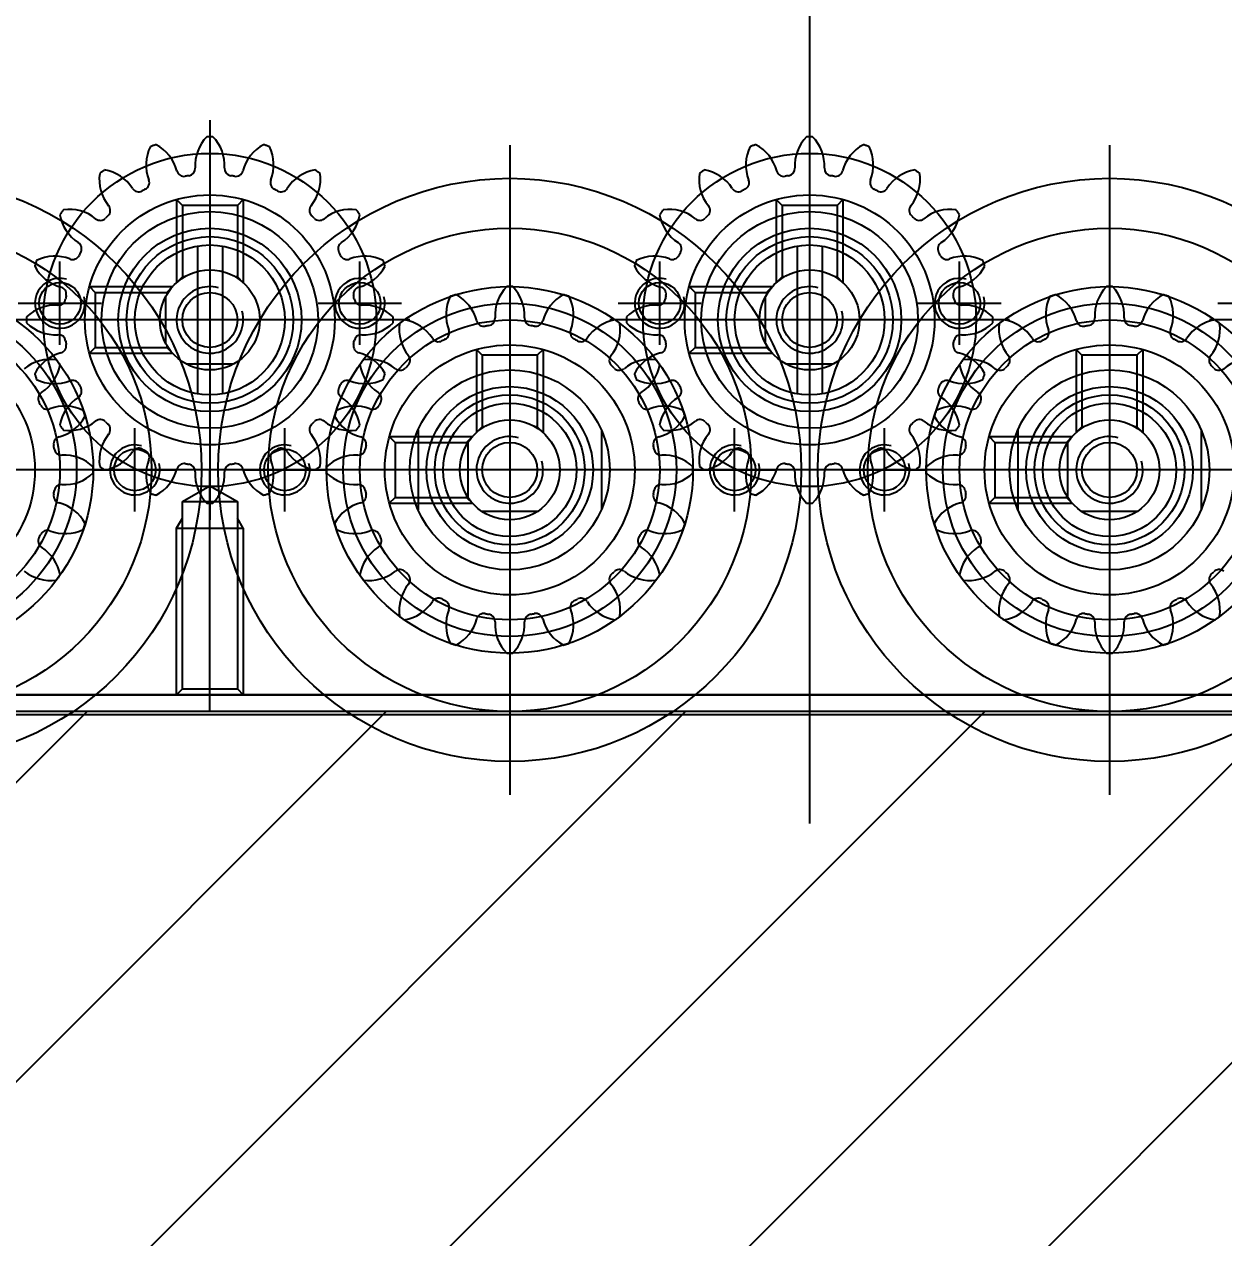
# Model space of a CAD drawing. Header units: inches. Extents: x 0 to 77285, y -118 to 40065.
# Drawn here: x 15942.5 to 16014.5, y 25964 to 26036.8 of the extents above; entities that cross this region are included whole.
import ezdxf

# ---------------------------------------------------------------- set-up
doc = ezdxf.new("R2010")
doc.units = ezdxf.units.IN
doc.header["$LTSCALE"] = 5
doc.header["$MEASUREMENT"] = 0
doc.layers.add('A', color=8, linetype='Continuous')
doc.styles.add('SCI', font='')
doc.styles.get('SCI').set_extended_font_data('Gulim')
doc.dimstyles.new('SCH', dxfattribs={"dimtxt": 2.5, "dimasz": 2, "dimexe": 1.25, "dimexo": 0.625, "dimtad": 1, "dimdec": 8, "dimtxsty": 'SCI', "dimcen": 2.5, "dimclrd": 4, "dimclre": 4, "dimclrt": 7, "dimadec": 8, "dimazin": 2, "dimtfac": 1, "dimtdec": 8, "dimtmove": 0, "dimatfit": 3, "dimfxl": 1, "dimarcsym": 0})

# ---------------------------------------------------------------- blocks, each defined once
blk = doc.blocks.new('A$Cc399747e')
h = blk.add_hatch()
h.set_pattern_fill('ANSI31', color=256, scale=4)
h.set_pattern_definition([(45, (8624.277, 63861.461), (-8.980256, 8.980256), [])])
h.paths.add_polyline_path([(1444.797, 581), (1044.797, 581), (1044.797, 281), (1444.797, 281)])
for p, q in [((1293.797, 179.658), (1293.797, 287.72)), ((1275.797, 247), (1275.797, 286)), ((1311.797, 247), (1311.797, 286)), ((1044.797, 281), (1444.797, 281)), ((1044.797, 281), (1444.797, 281)), ((1329.797, 281), (1329.797, 266.447)), ((1617.797, 280), (1042.797, 280)), ((1328.147, 279.65), (1327.797, 280)), ((1327.797, 270), (1327.797, 280)), ((1331.797, 280), (1331.447, 279.65)), ((1331.797, 280), (1331.797, 270)), ((1275.797, 253.5), (1275.797, 279.5)), ((1311.797, 253.5), (1311.797, 279.5)), ((1331.447, 279.65), (1328.147, 279.65)), ((1328.147, 268.4), (1328.147, 279.65)), ((1331.447, 279.65), (1331.447, 268.4)), ((1275.797, 254.5), (1275.797, 278.5)), ((1311.797, 254.5), (1311.797, 278.5)), ((1293.797, 245.5), (1293.797, 269.5)), ((1327.797, 270), (1328.147, 269.394)), ((1331.797, 270), (1327.797, 270)), ((1329.797, 245.5), (1329.797, 269.5)), ((1331.797, 270), (1331.447, 269.394)), ((1270.297, 264.102), (1270.297, 268.898)), ((1274.14, 269.001), (1277.454, 269.001)), ((1281.297, 264.102), (1281.297, 268.898)), ((1289.297, 269), (1289.297, 264)), ((1298.297, 269), (1298.297, 264)), ((1306.297, 264.102), (1306.297, 268.898)), ((1310.14, 269.001), (1313.454, 269.001)), ((1317.297, 264.102), (1317.297, 268.898)), ((1325.297, 269), (1325.297, 264)), ((1334.297, 269), (1334.297, 264)), ((1283.026, 268.5), (1278.033, 268.5)), ((1278.383, 268.15), (1278.033, 268.5)), ((1278.298, 268.157), (1278.298, 264.843)), ((1278.383, 268.021), (1278.383, 268.15)), ((1282.676, 268.15), (1278.383, 268.15)), ((1283.026, 268.5), (1282.676, 268.15)), ((1282.676, 264.85), (1282.676, 268.15)), ((1319.026, 268.5), (1314.033, 268.5)), ((1314.383, 268.15), (1314.033, 268.5)), ((1314.298, 268.157), (1314.298, 264.843)), ((1314.383, 268.021), (1314.383, 268.15)), ((1318.676, 268.15), (1314.383, 268.15)), ((1319.026, 268.5), (1318.676, 268.15)), ((1318.676, 264.85), (1318.676, 268.15)), ((1329.797, 267.447), (1328.147, 268.4)), ((1331.447, 268.4), (1328.147, 268.4)), ((1331.447, 268.4), (1329.797, 267.447)), ((1256.297, 266.5), (1295.297, 266.5)), ((1262.797, 266.5), (1288.797, 266.5)), ((1263.797, 266.5), (1287.797, 266.5)), ((1291.797, 266.5), (1286.797, 266.5)), ((1292.297, 266.5), (1331.297, 266.5)), ((1300.797, 266.5), (1295.797, 266.5)), ((1298.797, 266.5), (1324.797, 266.5)), ((1299.797, 266.5), (1323.797, 266.5)), ((1327.797, 266.5), (1322.797, 266.5)), ((1328.297, 266.5), (1367.297, 266.5)), ((1336.797, 266.5), (1331.797, 266.5)), ((1334.797, 266.5), (1360.797, 266.5)), ((1335.797, 266.5), (1359.797, 266.5)), ((1278.383, 264.85), (1278.033, 264.5)), ((1283.026, 264.5), (1278.033, 264.5)), ((1278.383, 264.85), (1278.383, 264.979)), ((1282.676, 264.85), (1278.383, 264.85)), ((1283.026, 264.5), (1282.676, 264.85)), ((1293.797, 250), (1293.797, 265)), ((1314.383, 264.85), (1314.033, 264.5)), ((1319.026, 264.5), (1314.033, 264.5)), ((1314.383, 264.85), (1314.383, 264.979)), ((1318.676, 264.85), (1314.383, 264.85)), ((1319.026, 264.5), (1318.676, 264.85)), ((1329.797, 250), (1329.797, 265)), ((1273.797, 259.272), (1273.797, 264.264)), ((1274.147, 263.914), (1273.797, 264.264)), ((1274.147, 263.914), (1274.277, 263.914)), ((1274.147, 259.622), (1274.147, 263.914)), ((1277.318, 263.914), (1277.447, 263.914)), ((1277.447, 263.914), (1277.797, 264.264)), ((1277.447, 259.622), (1277.447, 263.914)), ((1277.797, 259.272), (1277.797, 264.264)), ((1309.797, 259.272), (1309.797, 264.264)), ((1310.147, 263.914), (1309.797, 264.264)), ((1310.147, 263.914), (1310.277, 263.914)), ((1310.147, 259.622), (1310.147, 263.914)), ((1313.318, 263.914), (1313.447, 263.914)), ((1313.447, 263.914), (1313.797, 264.264)), ((1313.447, 259.622), (1313.447, 263.914)), ((1313.797, 259.272), (1313.797, 264.264)), ((1293.797, 252), (1293.797, 263)), ((1329.797, 252), (1329.797, 263)), ((1293.047, 253.063), (1293.047, 261.937)), ((1294.547, 253.063), (1294.547, 261.937)), ((1329.047, 253.063), (1329.047, 261.937)), ((1330.547, 253.063), (1330.547, 261.937)), ((1295.22, 260.141), (1292.374, 260.141)), ((1331.22, 260.141), (1328.374, 260.141)), ((1273.797, 259.272), (1274.147, 259.622)), ((1274.147, 259.622), (1277.447, 259.622)), ((1277.797, 259.272), (1277.447, 259.622)), ((1301.026, 259.5), (1296.033, 259.5)), ((1296.383, 259.15), (1296.033, 259.5)), ((1301.026, 259.5), (1300.676, 259.15)), ((1309.797, 259.272), (1310.147, 259.622)), ((1310.147, 259.622), (1313.447, 259.622)), ((1313.797, 259.272), (1313.447, 259.622)), ((1337.026, 259.5), (1332.033, 259.5)), ((1332.383, 259.15), (1332.033, 259.5)), ((1337.026, 259.5), (1336.676, 259.15)), ((1284.797, 259), (1284.797, 254)), ((1296.383, 259.021), (1296.383, 259.15)), ((1300.676, 259.15), (1296.383, 259.15)), ((1296.438, 258.923), (1296.438, 256.077)), ((1300.676, 255.85), (1300.676, 259.15)), ((1302.797, 259), (1302.797, 254)), ((1320.797, 259), (1320.797, 254)), ((1332.383, 259.021), (1332.383, 259.15)), ((1336.676, 259.15), (1332.383, 259.15)), ((1332.438, 258.923), (1332.438, 256.077)), ((1336.676, 255.85), (1336.676, 259.15)), ((1338.797, 259), (1338.797, 254)), ((1245.797, 257.5), (1269.797, 257.5)), ((1281.797, 257.5), (1305.797, 257.5)), ((1286.297, 257.5), (1301.297, 257.5)), ((1288.297, 257.5), (1299.297, 257.5)), ((1317.797, 257.5), (1341.797, 257.5)), ((1322.297, 257.5), (1337.297, 257.5)), ((1324.297, 257.5), (1335.297, 257.5)), ((1269.297, 256.5), (1264.297, 256.5)), ((1287.297, 256.5), (1282.297, 256.5)), ((1305.297, 256.5), (1300.297, 256.5)), ((1323.297, 256.5), (1318.297, 256.5)), ((1341.297, 256.5), (1336.297, 256.5)), ((1296.383, 255.85), (1296.033, 255.5)), ((1296.383, 255.85), (1296.383, 255.979)), ((1300.676, 255.85), (1296.383, 255.85)), ((1301.026, 255.5), (1300.676, 255.85)), ((1332.383, 255.85), (1332.033, 255.5)), ((1332.383, 255.85), (1332.383, 255.979)), ((1336.676, 255.85), (1332.383, 255.85)), ((1337.026, 255.5), (1336.676, 255.85)), ((1291.797, 250.272), (1291.797, 255.264)), ((1292.147, 254.914), (1291.797, 255.264)), ((1292.147, 254.914), (1292.277, 254.914)), ((1292.147, 250.622), (1292.147, 254.914)), ((1295.318, 254.914), (1295.447, 254.914)), ((1295.447, 254.914), (1295.797, 255.264)), ((1295.447, 250.622), (1295.447, 254.914)), ((1295.797, 250.272), (1295.797, 255.264)), ((1301.026, 255.5), (1296.033, 255.5)), ((1327.797, 250.272), (1327.797, 255.264)), ((1328.147, 254.914), (1327.797, 255.264)), ((1328.147, 254.914), (1328.277, 254.914)), ((1328.147, 250.622), (1328.147, 254.914)), ((1331.318, 254.914), (1331.447, 254.914)), ((1331.447, 254.914), (1331.797, 255.264)), ((1331.447, 250.622), (1331.447, 254.914)), ((1331.797, 250.272), (1331.797, 255.264)), ((1337.026, 255.5), (1332.033, 255.5)), ((1291.797, 250.272), (1292.147, 250.622)), ((1292.147, 250.622), (1295.447, 250.622)), ((1295.797, 250.272), (1295.447, 250.622)), ((1327.797, 250.272), (1328.147, 250.622)), ((1328.147, 250.622), (1331.447, 250.622)), ((1331.797, 250.272), (1331.447, 250.622))]:
    blk.add_line(p, q)
at = {"ltscale": 3}
for p, q in [((1042.797, 281.2), (1617.797, 281.2)), ((1042.797, 280), (1617.797, 280))]:
    blk.add_line(p, q, dxfattribs=at)
for centre, radius in [((1275.797, 266.5), 17.5), ((1311.797, 266.5), 17.5), ((1347.797, 266.5), 17.5), ((1275.797, 266.5), 14.5), ((1311.797, 266.5), 14.5), ((1347.797, 266.5), 14.5), ((1275.797, 266.5), 11), ((1311.797, 266.5), 11), ((1347.797, 266.5), 11), ((1275.797, 266.5), 10), ((1311.797, 266.5), 10), ((1347.797, 266.5), 10), ((1275.797, 266.5), 9), ((1311.797, 266.5), 9), ((1347.797, 266.5), 9), ((1275.797, 266.5), 7.5), ((1311.797, 266.5), 7.5), ((1347.797, 266.5), 7.5), ((1275.797, 266.5), 6), ((1311.797, 266.5), 6), ((1275.797, 266.5), 5), ((1275.797, 266.5), 4.5), ((1311.797, 266.5), 5), ((1311.797, 266.5), 4.5), ((1275.797, 266.5), 4), ((1311.797, 266.5), 4), ((1275.797, 266.5), 3), ((1275.797, 266.5), 3), ((1311.797, 266.5), 3), ((1311.797, 266.5), 3), ((1275.797, 266.5), 1.65), ((1311.797, 266.5), 1.65), ((1293.797, 257.5), 10), ((1289.297, 266.5), 1.25), ((1298.297, 266.5), 1.25), ((1329.797, 257.5), 10), ((1325.297, 266.5), 1.25), ((1334.297, 266.5), 1.25), ((1293.797, 257.5), 7.5), ((1329.797, 257.5), 7.5), ((1293.797, 257.5), 6.5), ((1329.797, 257.5), 6.5), ((1293.797, 257.5), 5.5), ((1329.797, 257.5), 5.5), ((1293.797, 257.5), 5), ((1329.797, 257.5), 5), ((1293.797, 257.5), 4.5), ((1293.797, 257.5), 4.5), ((1329.797, 257.5), 4.5), ((1329.797, 257.5), 4.5), ((1293.797, 257.5), 3), ((1293.797, 257.5), 3), ((1329.797, 257.5), 3), ((1329.797, 257.5), 3), ((1293.797, 257.5), 1.65), ((1329.797, 257.5), 1.65), ((1284.797, 256.5), 1.25), ((1302.797, 256.5), 1.25), ((1320.797, 256.5), 1.25), ((1338.797, 256.5), 1.25)]:
    blk.add_circle(centre, radius)
for centre, radius, start, end in [((1277.409, 275.758), 2.5, 135.86546, 183.15785), ((1275.797, 266.5), 11, 90, 90.94936), ((1275.797, 266.5), 11, 89.05064, 90), ((1274.185, 275.758), 2.5, 356.84215, 44.13454), ((1313.409, 275.758), 2.5, 135.86546, 183.15785), ((1311.797, 266.5), 11, 90, 90.94936), ((1311.797, 266.5), 11, 89.05064, 90), ((1310.185, 275.758), 2.5, 356.84215, 44.13454), ((1274.47, 275.803), 2.5, 153.86546, 201.15785), ((1275.797, 266.5), 11, 108, 108.94936), ((1275.797, 266.5), 11, 107.05064, 108), ((1271.403, 274.806), 2.5, 14.84215, 62.13454), ((1280.191, 274.806), 2.5, 117.86546, 165.15785), ((1275.797, 266.5), 11, 72, 72.94936), ((1275.797, 266.5), 11, 71.05064, 72), ((1277.125, 275.803), 2.5, 338.84215, 26.13454), ((1310.47, 275.803), 2.5, 153.86546, 201.15785), ((1311.797, 266.5), 11, 108, 108.94936), ((1311.797, 266.5), 11, 107.05064, 108), ((1307.403, 274.806), 2.5, 14.84215, 62.13454), ((1316.191, 274.806), 2.5, 117.86546, 165.15785), ((1311.797, 266.5), 11, 72, 72.94936), ((1311.797, 266.5), 11, 71.05064, 72), ((1313.125, 275.803), 2.5, 338.84215, 26.13454), ((1275.797, 266.5), 11, 126, 126.94936), ((1275.797, 266.5), 11, 125.05064, 126), ((1269.052, 273.042), 2.5, 32.84215, 80.13454), ((1274.247, 275.56), 0.442, 194.84215, 279.71096), ((1274.472, 275.596), 0.442, 278.28904, 3.15785), ((1277.122, 275.596), 0.442, 176.84215, 261.71096), ((1277.348, 275.56), 0.442, 260.28904, 345.15785), ((1282.543, 273.042), 2.5, 99.86546, 147.15785), ((1275.797, 266.5), 11, 54, 54.94936), ((1275.797, 266.5), 11, 53.05064, 54), ((1311.797, 266.5), 11, 126, 126.94936), ((1311.797, 266.5), 11, 125.05064, 126), ((1305.052, 273.042), 2.5, 32.84215, 80.13454), ((1310.247, 275.56), 0.442, 194.84215, 279.71096), ((1310.472, 275.596), 0.442, 278.28904, 3.15785), ((1313.122, 275.596), 0.442, 176.84215, 261.71096), ((1313.348, 275.56), 0.442, 260.28904, 345.15785), ((1318.543, 273.042), 2.5, 99.86546, 147.15785), ((1311.797, 266.5), 11, 54, 54.94936), ((1311.797, 266.5), 11, 53.05064, 54), ((1271.66, 274.937), 2.5, 171.86546, 219.15785), ((1271.726, 274.741), 0.442, 296.28904, 21.15785), ((1275.797, 266.5), 8.75, 99, 99.71096), ((1275.797, 266.5), 8.75, 98.28904, 99), ((1275.797, 266.5), 8.75, 81, 81.71096), ((1275.797, 266.5), 8.75, 80.28904, 81), ((1279.868, 274.741), 0.442, 158.84215, 243.71096), ((1279.935, 274.937), 2.5, 320.84215, 8.13454), ((1307.66, 274.937), 2.5, 171.86546, 219.15785), ((1307.726, 274.741), 0.442, 296.28904, 21.15785), ((1311.797, 266.5), 8.75, 99, 99.71096), ((1311.797, 266.5), 8.75, 98.28904, 99), ((1311.797, 266.5), 8.75, 81, 81.71096), ((1311.797, 266.5), 8.75, 80.28904, 81), ((1315.868, 274.741), 0.442, 158.84215, 243.71096), ((1315.935, 274.937), 2.5, 320.84215, 8.13454), ((1271.523, 274.637), 0.442, 212.84215, 297.71096), ((1275.797, 266.5), 8.75, 117, 117.71096), ((1275.797, 266.5), 8.75, 116.28904, 117), ((1275.797, 266.5), 8.75, 63, 63.71096), ((1275.797, 266.5), 8.75, 62.28904, 63), ((1280.071, 274.637), 0.442, 242.28904, 327.15785), ((1307.523, 274.637), 0.442, 212.84215, 297.71096), ((1311.797, 266.5), 8.75, 117, 117.71096), ((1311.797, 266.5), 8.75, 116.28904, 117), ((1311.797, 266.5), 8.75, 63, 63.71096), ((1311.797, 266.5), 8.75, 62.28904, 63), ((1316.071, 274.637), 0.442, 242.28904, 327.15785), ((1269.379, 273.08), 0.442, 314.28904, 39.15785), ((1282.215, 273.08), 0.442, 140.84215, 225.71096), ((1284.234, 270.637), 2.5, 81.86546, 129.15785), ((1303.36, 270.637), 2.5, 50.84215, 98.13454), ((1305.379, 273.08), 0.442, 314.28904, 39.15785), ((1318.215, 273.08), 0.442, 140.84215, 225.71096), ((1320.234, 270.637), 2.5, 81.86546, 129.15785), ((1339.36, 270.637), 2.5, 50.84215, 98.13454), ((1269.218, 272.918), 0.442, 230.84215, 315.71096), ((1275.797, 266.5), 8.75, 135, 135.71096), ((1275.797, 266.5), 8.75, 134.28904, 135), ((1275.797, 266.5), 8.75, 45, 45.71096), ((1275.797, 266.5), 8.75, 44.28904, 45), ((1282.377, 272.918), 0.442, 224.28904, 309.15785), ((1282.339, 273.246), 2.5, 302.84215, 350.13454), ((1275.797, 266.5), 11, 36, 36.94936), ((1275.797, 266.5), 11, 35.05064, 36), ((1311.797, 266.5), 11, 144, 144.94936), ((1305.255, 273.246), 2.5, 189.86546, 237.15785), ((1311.797, 266.5), 11, 143.05064, 144), ((1305.218, 272.918), 0.442, 230.84215, 315.71096), ((1311.797, 266.5), 8.75, 135, 135.71096), ((1311.797, 266.5), 8.75, 134.28904, 135), ((1311.797, 266.5), 8.75, 45, 45.71096), ((1311.797, 266.5), 8.75, 44.28904, 45), ((1318.377, 272.918), 0.442, 224.28904, 309.15785), ((1318.339, 273.246), 2.5, 302.84215, 350.13454), ((1311.797, 266.5), 11, 36, 36.94936), ((1311.797, 266.5), 11, 35.05064, 36), ((1347.797, 266.5), 11, 144, 144.94936), ((1341.255, 273.246), 2.5, 189.86546, 237.15785), ((1347.797, 266.5), 11, 143.05064, 144), ((1283.935, 270.774), 0.442, 122.84215, 207.71096), ((1303.66, 270.774), 0.442, 332.28904, 57.15785), ((1319.935, 270.774), 0.442, 122.84215, 207.71096), ((1339.66, 270.774), 0.442, 332.28904, 57.15785), ((1275.797, 266.5), 8.75, 27, 27.71096), ((1275.797, 266.5), 8.75, 26.28904, 27), ((1284.038, 270.571), 0.442, 206.28904, 291.15785), ((1285.1, 267.828), 2.5, 63.86546, 111.15785), ((1302.495, 267.828), 2.5, 68.84215, 116.13454), ((1303.556, 270.571), 0.442, 248.84215, 333.71096), ((1311.797, 266.5), 8.75, 153, 153.71096), ((1311.797, 266.5), 8.75, 152.28904, 153), ((1311.797, 266.5), 8.75, 27, 27.71096), ((1311.797, 266.5), 8.75, 26.28904, 27), ((1320.038, 270.571), 0.442, 206.28904, 291.15785), ((1321.1, 267.828), 2.5, 63.86546, 111.15785), ((1338.495, 267.828), 2.5, 68.84215, 116.13454), ((1339.556, 270.571), 0.442, 248.84215, 333.71096), ((1347.797, 266.5), 8.75, 153, 153.71096), ((1347.797, 266.5), 8.75, 152.28904, 153), ((1284.104, 270.894), 2.5, 284.84215, 332.13454), ((1275.797, 266.5), 11, 18, 18.94936), ((1275.797, 266.5), 11, 17.05064, 18), ((1311.797, 266.5), 11, 162, 162.94936), ((1303.491, 270.894), 2.5, 207.86546, 255.15785), ((1311.797, 266.5), 11, 161.05064, 162), ((1320.104, 270.894), 2.5, 284.84215, 332.13454), ((1311.797, 266.5), 11, 18, 18.94936), ((1311.797, 266.5), 11, 17.05064, 18), ((1347.797, 266.5), 11, 162, 162.94936), ((1339.491, 270.894), 2.5, 207.86546, 255.15785), ((1347.797, 266.5), 11, 161.05064, 162), ((1275.797, 266.5), 2, 255, 195), ((1284.857, 268.051), 0.442, 104.84215, 189.71096), ((1295.409, 266.758), 2.5, 135.86546, 183.15785), ((1293.797, 257.5), 11, 90, 90.94936), ((1293.797, 257.5), 11, 89.05064, 90), ((1292.185, 266.758), 2.5, 356.84215, 44.13454), ((1302.737, 268.051), 0.442, 350.28904, 75.15785), ((1311.797, 266.5), 2, 255, 195), ((1320.857, 268.051), 0.442, 104.84215, 189.71096), ((1331.409, 266.758), 2.5, 135.86546, 183.15785), ((1329.797, 257.5), 11, 90, 90.94936), ((1329.797, 257.5), 11, 89.05064, 90), ((1328.185, 266.758), 2.5, 356.84215, 44.13454), ((1338.737, 268.051), 0.442, 350.28904, 75.15785), ((1275.797, 266.5), 8.75, 9, 9.71096), ((1275.797, 266.5), 8.75, 8.28904, 9), ((1284.893, 267.825), 0.442, 188.28904, 273.15785), ((1285.055, 264.888), 2.5, 45.86546, 93.15785), ((1289.297, 266.5), 1.5, 255, 195), ((1292.47, 266.803), 2.5, 153.86546, 201.15785), ((1293.797, 257.5), 11, 108, 108.94936), ((1293.797, 257.5), 11, 107.05064, 108), ((1289.403, 265.806), 2.5, 14.84215, 62.13454), ((1298.191, 265.806), 2.5, 117.86546, 165.15785), ((1298.297, 266.5), 1.5, 255, 195), ((1293.797, 257.5), 11, 72, 72.94936), ((1293.797, 257.5), 11, 71.05064, 72), ((1295.125, 266.803), 2.5, 338.84215, 26.13454), ((1302.54, 264.888), 2.5, 86.84215, 134.13454), ((1302.702, 267.825), 0.442, 266.84215, 351.71096), ((1311.797, 266.5), 8.75, 171, 171.71096), ((1311.797, 266.5), 8.75, 170.28904, 171), ((1311.797, 266.5), 8.75, 9, 9.71096), ((1311.797, 266.5), 8.75, 8.28904, 9), ((1320.893, 267.825), 0.442, 188.28904, 273.15785), ((1321.055, 264.888), 2.5, 45.86546, 93.15785), ((1325.297, 266.5), 1.5, 255, 195), ((1328.47, 266.803), 2.5, 153.86546, 201.15785), ((1329.797, 257.5), 11, 108, 108.94936), ((1329.797, 257.5), 11, 107.05064, 108), ((1325.403, 265.806), 2.5, 14.84215, 62.13454), ((1334.191, 265.806), 2.5, 117.86546, 165.15785), ((1334.297, 266.5), 1.5, 255, 195), ((1329.797, 257.5), 11, 72, 72.94936), ((1329.797, 257.5), 11, 71.05064, 72), ((1331.125, 266.803), 2.5, 338.84215, 26.13454), ((1338.54, 264.888), 2.5, 86.84215, 134.13454), ((1338.702, 267.825), 0.442, 266.84215, 351.71096), ((1347.797, 266.5), 8.75, 171, 171.71096), ((1347.797, 266.5), 8.75, 170.28904, 171), ((1275.797, 266.5), 11, 360, 0.94936), ((1292.472, 266.596), 0.442, 278.28904, 3.15785), ((1295.122, 266.596), 0.442, 176.84215, 261.71096), ((1311.797, 266.5), 11, 179.05064, 180), ((1311.797, 266.5), 11, 360, 0.94936), ((1328.472, 266.596), 0.442, 278.28904, 3.15785), ((1331.122, 266.596), 0.442, 176.84215, 261.71096), ((1347.797, 266.5), 11, 179.05064, 180), ((1285.055, 268.112), 2.5, 266.84215, 314.13454), ((1275.797, 266.5), 11, 359.05064, 0), ((1289.66, 265.937), 2.5, 171.86546, 219.15785), ((1293.797, 257.5), 11, 126, 126.94936), ((1293.797, 257.5), 11, 125.05064, 126), ((1287.052, 264.042), 2.5, 32.84215, 80.13454), ((1289.726, 265.741), 0.442, 296.28904, 21.15785), ((1292.247, 266.56), 0.442, 194.84215, 279.71096), ((1293.797, 257.5), 8.75, 99, 99.71096), ((1293.797, 257.5), 8.75, 98.28904, 99), ((1293.797, 257.5), 8.75, 81, 81.71096), ((1293.797, 257.5), 8.75, 80.28904, 81), ((1295.348, 266.56), 0.442, 260.28904, 345.15785), ((1297.868, 265.741), 0.442, 158.84215, 243.71096), ((1300.543, 264.042), 2.5, 99.86546, 147.15785), ((1297.935, 265.937), 2.5, 320.84215, 8.13454), ((1293.797, 257.5), 11, 54, 54.94936), ((1293.797, 257.5), 11, 53.05064, 54), ((1311.797, 266.5), 11, 180, 180.94936), ((1302.54, 268.112), 2.5, 225.86546, 273.15785), ((1321.055, 268.112), 2.5, 266.84215, 314.13454), ((1311.797, 266.5), 11, 359.05064, 0), ((1325.66, 265.937), 2.5, 171.86546, 219.15785), ((1329.797, 257.5), 11, 126, 126.94936), ((1329.797, 257.5), 11, 125.05064, 126), ((1323.052, 264.042), 2.5, 32.84215, 80.13454), ((1325.726, 265.741), 0.442, 296.28904, 21.15785), ((1328.247, 266.56), 0.442, 194.84215, 279.71096), ((1329.797, 257.5), 8.75, 99, 99.71096), ((1329.797, 257.5), 8.75, 98.28904, 99), ((1329.797, 257.5), 8.75, 81, 81.71096), ((1329.797, 257.5), 8.75, 80.28904, 81), ((1331.348, 266.56), 0.442, 260.28904, 345.15785), ((1333.868, 265.741), 0.442, 158.84215, 243.71096), ((1336.543, 264.042), 2.5, 99.86546, 147.15785), ((1333.935, 265.937), 2.5, 320.84215, 8.13454), ((1329.797, 257.5), 11, 54, 54.94936), ((1329.797, 257.5), 11, 53.05064, 54), ((1347.797, 266.5), 11, 180, 180.94936), ((1338.54, 268.112), 2.5, 225.86546, 273.15785), ((1275.797, 266.5), 8.75, 350.28904, 351), ((1275.797, 266.5), 8.75, 351, 351.71096), ((1284.893, 265.175), 0.442, 86.84215, 171.71096), ((1289.523, 265.637), 0.442, 212.84215, 297.71096), ((1293.797, 257.5), 8.75, 117, 117.71096), ((1293.797, 257.5), 8.75, 116.28904, 117), ((1293.797, 257.5), 8.75, 63, 63.71096), ((1293.797, 257.5), 8.75, 62.28904, 63), ((1298.071, 265.637), 0.442, 242.28904, 327.15785), ((1302.702, 265.175), 0.442, 8.28904, 93.15785), ((1311.797, 266.5), 8.75, 188.28904, 189), ((1311.797, 266.5), 8.75, 189, 189.71096), ((1311.797, 266.5), 8.75, 350.28904, 351), ((1311.797, 266.5), 8.75, 351, 351.71096), ((1320.893, 265.175), 0.442, 86.84215, 171.71096), ((1325.523, 265.637), 0.442, 212.84215, 297.71096), ((1329.797, 257.5), 8.75, 117, 117.71096), ((1329.797, 257.5), 8.75, 116.28904, 117), ((1329.797, 257.5), 8.75, 63, 63.71096), ((1329.797, 257.5), 8.75, 62.28904, 63), ((1334.071, 265.637), 0.442, 242.28904, 327.15785), ((1338.702, 265.175), 0.442, 8.28904, 93.15785), ((1347.797, 266.5), 8.75, 188.28904, 189), ((1347.797, 266.5), 8.75, 189, 189.71096), ((1284.857, 264.95), 0.442, 170.28904, 255.15785), ((1284.104, 262.106), 2.5, 27.86546, 75.15785), ((1303.491, 262.106), 2.5, 104.84215, 152.13454), ((1302.737, 264.95), 0.442, 284.84215, 9.71096), ((1320.857, 264.95), 0.442, 170.28904, 255.15785), ((1320.104, 262.106), 2.5, 27.86546, 75.15785), ((1339.491, 262.106), 2.5, 104.84215, 152.13454), ((1338.737, 264.95), 0.442, 284.84215, 9.71096), ((1293.797, 257.5), 11, 144, 144.94936), ((1287.255, 264.246), 2.5, 189.86546, 237.15785), ((1293.797, 257.5), 11, 143.05064, 144), ((1285.36, 261.637), 2.5, 50.84215, 98.13454), ((1293.797, 257.5), 8.75, 135, 135.71096), ((1293.797, 257.5), 8.75, 134.28904, 135), ((1287.379, 264.08), 0.442, 314.28904, 39.15785), ((1300.215, 264.08), 0.442, 140.84215, 225.71096), ((1293.797, 257.5), 8.75, 45, 45.71096), ((1293.797, 257.5), 8.75, 44.28904, 45), ((1302.234, 261.637), 2.5, 81.86546, 129.15785), ((1300.339, 264.246), 2.5, 302.84215, 350.13454), ((1293.797, 257.5), 11, 36, 36.94936), ((1293.797, 257.5), 11, 35.05064, 36), ((1329.797, 257.5), 11, 144, 144.94936), ((1323.255, 264.246), 2.5, 189.86546, 237.15785), ((1329.797, 257.5), 11, 143.05064, 144), ((1321.36, 261.637), 2.5, 50.84215, 98.13454), ((1329.797, 257.5), 8.75, 135, 135.71096), ((1329.797, 257.5), 8.75, 134.28904, 135), ((1323.379, 264.08), 0.442, 314.28904, 39.15785), ((1336.215, 264.08), 0.442, 140.84215, 225.71096), ((1329.797, 257.5), 8.75, 45, 45.71096), ((1329.797, 257.5), 8.75, 44.28904, 45), ((1338.234, 261.637), 2.5, 81.86546, 129.15785), ((1336.339, 264.246), 2.5, 302.84215, 350.13454), ((1329.797, 257.5), 11, 36, 36.94936), ((1329.797, 257.5), 11, 35.05064, 36), ((1285.1, 265.172), 2.5, 248.84215, 296.13454), ((1275.797, 266.5), 11, 341.05064, 342), ((1275.797, 266.5), 11, 342, 342.94936), ((1287.218, 263.918), 0.442, 230.84215, 315.71096), ((1300.377, 263.918), 0.442, 224.28904, 309.15785), ((1311.797, 266.5), 11, 197.05064, 198), ((1311.797, 266.5), 11, 198, 198.94936), ((1302.495, 265.172), 2.5, 243.86546, 291.15785), ((1321.1, 265.172), 2.5, 248.84215, 296.13454), ((1311.797, 266.5), 11, 341.05064, 342), ((1311.797, 266.5), 11, 342, 342.94936), ((1323.218, 263.918), 0.442, 230.84215, 315.71096), ((1336.377, 263.918), 0.442, 224.28904, 309.15785), ((1347.797, 266.5), 11, 197.05064, 198), ((1347.797, 266.5), 11, 198, 198.94936), ((1338.495, 265.172), 2.5, 243.86546, 291.15785), ((1283.935, 262.226), 0.442, 152.28904, 237.15785), ((1275.797, 266.5), 8.75, 332.28904, 333), ((1275.797, 266.5), 8.75, 333, 333.71096), ((1284.038, 262.429), 0.442, 68.84215, 153.71096), ((1303.556, 262.429), 0.442, 26.28904, 111.15785), ((1303.66, 262.226), 0.442, 302.84215, 27.71096), ((1311.797, 266.5), 8.75, 206.28904, 207), ((1311.797, 266.5), 8.75, 207, 207.71096), ((1319.935, 262.226), 0.442, 152.28904, 237.15785), ((1311.797, 266.5), 8.75, 332.28904, 333), ((1311.797, 266.5), 8.75, 333, 333.71096), ((1320.038, 262.429), 0.442, 68.84215, 153.71096), ((1339.556, 262.429), 0.442, 26.28904, 111.15785), ((1339.66, 262.226), 0.442, 302.84215, 27.71096), ((1347.797, 266.5), 8.75, 206.28904, 207), ((1347.797, 266.5), 8.75, 207, 207.71096), ((1282.339, 259.754), 2.5, 9.86546, 57.15785), ((1285.66, 261.774), 0.442, 332.28904, 57.15785), ((1293.797, 257.5), 8.75, 153, 153.71096), ((1293.797, 257.5), 8.75, 152.28904, 153), ((1301.935, 261.774), 0.442, 122.84215, 207.71096), ((1293.797, 257.5), 8.75, 27, 27.71096), ((1293.797, 257.5), 8.75, 26.28904, 27), ((1305.255, 259.754), 2.5, 122.84215, 170.13454), ((1318.339, 259.754), 2.5, 9.86546, 57.15785), ((1321.66, 261.774), 0.442, 332.28904, 57.15785), ((1329.797, 257.5), 8.75, 153, 153.71096), ((1329.797, 257.5), 8.75, 152.28904, 153), ((1337.935, 261.774), 0.442, 122.84215, 207.71096), ((1329.797, 257.5), 8.75, 27, 27.71096), ((1329.797, 257.5), 8.75, 26.28904, 27), ((1341.255, 259.754), 2.5, 122.84215, 170.13454), ((1293.797, 257.5), 11, 162, 162.94936), ((1293.797, 257.5), 11, 161.05064, 162), ((1284.495, 258.828), 2.5, 68.84215, 116.13454), ((1285.556, 261.571), 0.442, 248.84215, 333.71096), ((1302.038, 261.571), 0.442, 206.28904, 291.15785), ((1303.1, 258.828), 2.5, 63.86546, 111.15785), ((1293.797, 257.5), 11, 18, 18.94936), ((1293.797, 257.5), 11, 17.05064, 18), ((1329.797, 257.5), 11, 162, 162.94936), ((1329.797, 257.5), 11, 161.05064, 162), ((1320.495, 258.828), 2.5, 68.84215, 116.13454), ((1321.556, 261.571), 0.442, 248.84215, 333.71096), ((1338.038, 261.571), 0.442, 206.28904, 291.15785), ((1339.1, 258.828), 2.5, 63.86546, 111.15785), ((1329.797, 257.5), 11, 18, 18.94936), ((1329.797, 257.5), 11, 17.05064, 18), ((1267.36, 262.363), 2.5, 261.86546, 309.15785), ((1269.218, 260.082), 0.442, 44.28904, 129.15785), ((1275.797, 266.5), 8.75, 224.28904, 225), ((1275.797, 266.5), 8.75, 225, 225.71096), ((1269.379, 259.921), 0.442, 320.84215, 45.71096), ((1282.215, 259.921), 0.442, 134.28904, 219.15785), ((1275.797, 266.5), 8.75, 314.28904, 315), ((1275.797, 266.5), 8.75, 315, 315.71096), ((1282.377, 260.082), 0.442, 50.84215, 135.71096), ((1284.234, 262.363), 2.5, 230.84215, 278.13454), ((1285.491, 261.894), 2.5, 207.86546, 255.15785), ((1275.797, 266.5), 11, 323.05064, 324), ((1275.797, 266.5), 11, 324, 324.94936), ((1302.104, 261.894), 2.5, 284.84215, 332.13454), ((1311.797, 266.5), 11, 215.05064, 216), ((1311.797, 266.5), 11, 216, 216.94936), ((1303.36, 262.363), 2.5, 261.86546, 309.15785), ((1305.218, 260.082), 0.442, 44.28904, 129.15785), ((1311.797, 266.5), 8.75, 224.28904, 225), ((1311.797, 266.5), 8.75, 225, 225.71096), ((1305.379, 259.921), 0.442, 320.84215, 45.71096), ((1318.215, 259.921), 0.442, 134.28904, 219.15785), ((1311.797, 266.5), 8.75, 314.28904, 315), ((1311.797, 266.5), 8.75, 315, 315.71096), ((1318.377, 260.082), 0.442, 50.84215, 135.71096), ((1320.234, 262.363), 2.5, 230.84215, 278.13454), ((1321.491, 261.894), 2.5, 207.86546, 255.15785), ((1311.797, 266.5), 11, 323.05064, 324), ((1311.797, 266.5), 11, 324, 324.94936), ((1338.104, 261.894), 2.5, 284.84215, 332.13454), ((1347.797, 266.5), 11, 215.05064, 216), ((1347.797, 266.5), 11, 216, 216.94936), ((1339.36, 262.363), 2.5, 261.86546, 309.15785), ((1271.66, 258.063), 2.5, 140.84215, 188.13454), ((1279.935, 258.063), 2.5, 351.86546, 39.15785), ((1284.737, 259.051), 0.442, 350.28904, 75.15785), ((1293.797, 257.5), 2, 255, 195), ((1302.857, 259.051), 0.442, 104.84215, 189.71096), ((1307.66, 258.063), 2.5, 140.84215, 188.13454), ((1315.935, 258.063), 2.5, 351.86546, 39.15785), ((1320.737, 259.051), 0.442, 350.28904, 75.15785), ((1329.797, 257.5), 2, 255, 195), ((1338.857, 259.051), 0.442, 104.84215, 189.71096), ((1269.052, 259.958), 2.5, 279.86546, 327.15785), ((1271.523, 258.363), 0.442, 62.28904, 147.15785), ((1275.797, 266.5), 8.75, 242.28904, 243), ((1275.797, 266.5), 8.75, 243, 243.71096), ((1271.726, 258.259), 0.442, 338.84215, 63.71096), ((1279.868, 258.259), 0.442, 116.28904, 201.15785), ((1275.797, 266.5), 8.75, 296.28904, 297), ((1275.797, 266.5), 8.75, 297, 297.71096), ((1280.071, 258.363), 0.442, 32.84215, 117.71096), ((1282.543, 259.958), 2.5, 212.84215, 260.13454), ((1284.702, 258.825), 0.442, 266.84215, 351.71096), ((1293.797, 257.5), 8.75, 171, 171.71096), ((1293.797, 257.5), 8.75, 170.28904, 171), ((1293.797, 257.5), 8.75, 9, 9.71096), ((1293.797, 257.5), 8.75, 8.28904, 9), ((1302.893, 258.825), 0.442, 188.28904, 273.15785), ((1305.052, 259.958), 2.5, 279.86546, 327.15785), ((1307.523, 258.363), 0.442, 62.28904, 147.15785), ((1311.797, 266.5), 8.75, 242.28904, 243), ((1311.797, 266.5), 8.75, 243, 243.71096), ((1307.726, 258.259), 0.442, 338.84215, 63.71096), ((1315.868, 258.259), 0.442, 116.28904, 201.15785), ((1311.797, 266.5), 8.75, 296.28904, 297), ((1311.797, 266.5), 8.75, 297, 297.71096), ((1316.071, 258.363), 0.442, 32.84215, 117.71096), ((1318.543, 259.958), 2.5, 212.84215, 260.13454), ((1320.702, 258.825), 0.442, 266.84215, 351.71096), ((1329.797, 257.5), 8.75, 171, 171.71096), ((1329.797, 257.5), 8.75, 170.28904, 171), ((1329.797, 257.5), 8.75, 9, 9.71096), ((1329.797, 257.5), 8.75, 8.28904, 9), ((1338.893, 258.825), 0.442, 188.28904, 273.15785), ((1274.47, 257.197), 2.5, 158.84215, 206.13454), ((1274.247, 257.44), 0.442, 80.28904, 165.15785), ((1275.797, 266.5), 8.75, 260.28904, 261), ((1275.797, 266.5), 8.75, 261, 261.71096), ((1274.472, 257.405), 0.442, 356.84215, 81.71096), ((1277.122, 257.405), 0.442, 98.28904, 183.15785), ((1275.797, 266.5), 8.75, 278.28904, 279), ((1275.797, 266.5), 8.75, 279, 279.71096), ((1277.348, 257.44), 0.442, 14.84215, 99.71096), ((1277.125, 257.197), 2.5, 333.86546, 21.15785), ((1284.54, 255.888), 2.5, 86.84215, 134.13454), ((1284.797, 256.5), 1.5, 255, 195), ((1302.797, 256.5), 1.5, 255, 195), ((1303.055, 255.888), 2.5, 45.86546, 93.15785), ((1310.47, 257.197), 2.5, 158.84215, 206.13454), ((1310.247, 257.44), 0.442, 80.28904, 165.15785), ((1311.797, 266.5), 8.75, 260.28904, 261), ((1311.797, 266.5), 8.75, 261, 261.71096), ((1310.472, 257.405), 0.442, 356.84215, 81.71096), ((1313.122, 257.405), 0.442, 98.28904, 183.15785), ((1311.797, 266.5), 8.75, 278.28904, 279), ((1311.797, 266.5), 8.75, 279, 279.71096), ((1313.348, 257.44), 0.442, 14.84215, 99.71096), ((1313.125, 257.197), 2.5, 333.86546, 21.15785), ((1320.54, 255.888), 2.5, 86.84215, 134.13454), ((1320.797, 256.5), 1.5, 255, 195), ((1338.797, 256.5), 1.5, 255, 195), ((1339.055, 255.888), 2.5, 45.86546, 93.15785), ((1275.797, 266.5), 11, 233.05064, 234), ((1275.797, 266.5), 11, 234, 234.94936), ((1271.403, 258.194), 2.5, 297.86546, 345.15785), ((1277.409, 257.242), 2.5, 176.84215, 224.13454), ((1274.185, 257.242), 2.5, 315.86546, 3.15785), ((1280.191, 258.194), 2.5, 194.84215, 242.13454), ((1275.797, 266.5), 11, 305.05064, 306), ((1275.797, 266.5), 11, 306, 306.94936), ((1293.797, 257.5), 11, 179.05064, 180), ((1293.797, 257.5), 11, 180, 180.94936), ((1284.54, 259.112), 2.5, 225.86546, 273.15785), ((1303.055, 259.112), 2.5, 266.84215, 314.13454), ((1293.797, 257.5), 11, 360, 0.94936), ((1293.797, 257.5), 11, 359.05064, 0), ((1311.797, 266.5), 11, 233.05064, 234), ((1311.797, 266.5), 11, 234, 234.94936), ((1307.403, 258.194), 2.5, 297.86546, 345.15785), ((1313.409, 257.242), 2.5, 176.84215, 224.13454), ((1310.185, 257.242), 2.5, 315.86546, 3.15785), ((1316.191, 258.194), 2.5, 194.84215, 242.13454), ((1311.797, 266.5), 11, 305.05064, 306), ((1311.797, 266.5), 11, 306, 306.94936), ((1329.797, 257.5), 11, 179.05064, 180), ((1329.797, 257.5), 11, 180, 180.94936), ((1320.54, 259.112), 2.5, 225.86546, 273.15785), ((1339.055, 259.112), 2.5, 266.84215, 314.13454), ((1329.797, 257.5), 11, 360, 0.94936), ((1329.797, 257.5), 11, 359.05064, 0), ((1284.702, 256.175), 0.442, 8.28904, 93.15785), ((1302.893, 256.175), 0.442, 86.84215, 171.71096), ((1320.702, 256.175), 0.442, 8.28904, 93.15785), ((1338.893, 256.175), 0.442, 86.84215, 171.71096), ((1275.797, 266.5), 11, 251.05064, 252), ((1275.797, 266.5), 11, 252, 252.94936), ((1275.797, 266.5), 11, 287.05064, 288), ((1275.797, 266.5), 11, 288, 288.94936), ((1284.737, 255.95), 0.442, 284.84215, 9.71096), ((1293.797, 257.5), 8.75, 188.28904, 189), ((1293.797, 257.5), 8.75, 189, 189.71096), ((1302.857, 255.95), 0.442, 170.28904, 255.15785), ((1293.797, 257.5), 8.75, 350.28904, 351), ((1293.797, 257.5), 8.75, 351, 351.71096), ((1311.797, 266.5), 11, 251.05064, 252), ((1311.797, 266.5), 11, 252, 252.94936), ((1311.797, 266.5), 11, 287.05064, 288), ((1311.797, 266.5), 11, 288, 288.94936), ((1320.737, 255.95), 0.442, 284.84215, 9.71096), ((1329.797, 257.5), 8.75, 188.28904, 189), ((1329.797, 257.5), 8.75, 189, 189.71096), ((1338.857, 255.95), 0.442, 170.28904, 255.15785), ((1329.797, 257.5), 8.75, 350.28904, 351), ((1329.797, 257.5), 8.75, 351, 351.71096), ((1275.797, 266.5), 11, 269.05064, 270), ((1275.797, 266.5), 11, 270, 270.94936), ((1285.491, 253.106), 2.5, 104.84215, 152.13454), ((1302.104, 253.106), 2.5, 27.86546, 75.15785), ((1311.797, 266.5), 11, 269.05064, 270), ((1311.797, 266.5), 11, 270, 270.94936), ((1321.491, 253.106), 2.5, 104.84215, 152.13454), ((1338.104, 253.106), 2.5, 27.86546, 75.15785), ((1293.797, 257.5), 11, 197.05064, 198), ((1293.797, 257.5), 11, 342, 342.94936), ((1329.797, 257.5), 11, 197.05064, 198), ((1329.797, 257.5), 11, 342, 342.94936), ((1293.797, 257.5), 11, 198, 198.94936), ((1284.495, 256.172), 2.5, 243.86546, 291.15785), ((1285.556, 253.429), 0.442, 26.28904, 111.15785), ((1293.797, 257.5), 8.75, 206.28904, 207), ((1293.797, 257.5), 8.75, 207, 207.71096), ((1293.797, 257.5), 8.75, 332.28904, 333), ((1293.797, 257.5), 8.75, 333, 333.71096), ((1302.038, 253.429), 0.442, 68.84215, 153.71096), ((1303.1, 256.172), 2.5, 248.84215, 296.13454), ((1293.797, 257.5), 11, 341.05064, 342), ((1329.797, 257.5), 11, 198, 198.94936), ((1320.495, 256.172), 2.5, 243.86546, 291.15785), ((1321.556, 253.429), 0.442, 26.28904, 111.15785), ((1329.797, 257.5), 8.75, 206.28904, 207), ((1329.797, 257.5), 8.75, 207, 207.71096), ((1329.797, 257.5), 8.75, 332.28904, 333), ((1329.797, 257.5), 8.75, 333, 333.71096), ((1338.038, 253.429), 0.442, 68.84215, 153.71096), ((1339.1, 256.172), 2.5, 248.84215, 296.13454), ((1329.797, 257.5), 11, 341.05064, 342), ((1287.255, 250.754), 2.5, 122.84215, 170.13454), ((1285.66, 253.226), 0.442, 302.84215, 27.71096), ((1301.935, 253.226), 0.442, 152.28904, 237.15785), ((1300.339, 250.754), 2.5, 9.86546, 57.15785), ((1323.255, 250.754), 2.5, 122.84215, 170.13454), ((1321.66, 253.226), 0.442, 302.84215, 27.71096), ((1337.935, 253.226), 0.442, 152.28904, 237.15785), ((1336.339, 250.754), 2.5, 9.86546, 57.15785), ((1285.36, 253.363), 2.5, 261.86546, 309.15785), ((1287.218, 251.082), 0.442, 44.28904, 129.15785), ((1293.797, 257.5), 8.75, 224.28904, 225), ((1293.797, 257.5), 8.75, 225, 225.71096), ((1293.797, 257.5), 8.75, 314.28904, 315), ((1293.797, 257.5), 8.75, 315, 315.71096), ((1300.377, 251.082), 0.442, 50.84215, 135.71096), ((1302.234, 253.363), 2.5, 230.84215, 278.13454), ((1321.36, 253.363), 2.5, 261.86546, 309.15785), ((1323.218, 251.082), 0.442, 44.28904, 129.15785), ((1329.797, 257.5), 8.75, 224.28904, 225), ((1329.797, 257.5), 8.75, 225, 225.71096), ((1329.797, 257.5), 8.75, 314.28904, 315), ((1329.797, 257.5), 8.75, 315, 315.71096), ((1336.377, 251.082), 0.442, 50.84215, 135.71096), ((1338.234, 253.363), 2.5, 230.84215, 278.13454), ((1293.797, 257.5), 11, 215.05064, 216), ((1293.797, 257.5), 11, 216, 216.94936), ((1289.66, 249.063), 2.5, 140.84215, 188.13454), ((1287.379, 250.921), 0.442, 320.84215, 45.71096), ((1300.215, 250.921), 0.442, 134.28904, 219.15785), ((1297.935, 249.063), 2.5, 351.86546, 39.15785), ((1293.797, 257.5), 11, 323.05064, 324), ((1293.797, 257.5), 11, 324, 324.94936), ((1329.797, 257.5), 11, 215.05064, 216), ((1329.797, 257.5), 11, 216, 216.94936), ((1325.66, 249.063), 2.5, 140.84215, 188.13454), ((1323.379, 250.921), 0.442, 320.84215, 45.71096), ((1336.215, 250.921), 0.442, 134.28904, 219.15785), ((1333.935, 249.063), 2.5, 351.86546, 39.15785), ((1329.797, 257.5), 11, 323.05064, 324), ((1329.797, 257.5), 11, 324, 324.94936), ((1287.052, 250.958), 2.5, 279.86546, 327.15785), ((1289.523, 249.363), 0.442, 62.28904, 147.15785), ((1293.797, 257.5), 8.75, 242.28904, 243), ((1293.797, 257.5), 8.75, 243, 243.71096), ((1289.726, 249.259), 0.442, 338.84215, 63.71096), ((1292.47, 248.197), 2.5, 158.84215, 206.13454), ((1295.125, 248.197), 2.5, 333.86546, 21.15785), ((1297.868, 249.259), 0.442, 116.28904, 201.15785), ((1293.797, 257.5), 8.75, 296.28904, 297), ((1293.797, 257.5), 8.75, 297, 297.71096), ((1298.071, 249.363), 0.442, 32.84215, 117.71096), ((1300.543, 250.958), 2.5, 212.84215, 260.13454), ((1323.052, 250.958), 2.5, 279.86546, 327.15785), ((1325.523, 249.363), 0.442, 62.28904, 147.15785), ((1329.797, 257.5), 8.75, 242.28904, 243), ((1329.797, 257.5), 8.75, 243, 243.71096), ((1325.726, 249.259), 0.442, 338.84215, 63.71096), ((1328.47, 248.197), 2.5, 158.84215, 206.13454), ((1331.125, 248.197), 2.5, 333.86546, 21.15785), ((1333.868, 249.259), 0.442, 116.28904, 201.15785), ((1329.797, 257.5), 8.75, 296.28904, 297), ((1329.797, 257.5), 8.75, 297, 297.71096), ((1334.071, 249.363), 0.442, 32.84215, 117.71096), ((1336.543, 250.958), 2.5, 212.84215, 260.13454), ((1293.797, 257.5), 11, 233.05064, 234), ((1293.797, 257.5), 11, 234, 234.94936), ((1289.403, 249.194), 2.5, 297.86546, 345.15785), ((1292.247, 248.44), 0.442, 80.28904, 165.15785), ((1293.797, 257.5), 8.75, 260.28904, 261), ((1293.797, 257.5), 8.75, 261, 261.71096), ((1292.472, 248.405), 0.442, 356.84215, 81.71096), ((1295.409, 248.242), 2.5, 176.84215, 224.13454), ((1292.185, 248.242), 2.5, 315.86546, 3.15785), ((1295.122, 248.405), 0.442, 98.28904, 183.15785), ((1293.797, 257.5), 8.75, 278.28904, 279), ((1293.797, 257.5), 8.75, 279, 279.71096), ((1295.348, 248.44), 0.442, 14.84215, 99.71096), ((1298.191, 249.194), 2.5, 194.84215, 242.13454), ((1293.797, 257.5), 11, 305.05064, 306), ((1293.797, 257.5), 11, 306, 306.94936), ((1329.797, 257.5), 11, 233.05064, 234), ((1329.797, 257.5), 11, 234, 234.94936), ((1325.403, 249.194), 2.5, 297.86546, 345.15785), ((1328.247, 248.44), 0.442, 80.28904, 165.15785), ((1329.797, 257.5), 8.75, 260.28904, 261), ((1329.797, 257.5), 8.75, 261, 261.71096), ((1328.472, 248.405), 0.442, 356.84215, 81.71096), ((1331.409, 248.242), 2.5, 176.84215, 224.13454), ((1328.185, 248.242), 2.5, 315.86546, 3.15785), ((1331.122, 248.405), 0.442, 98.28904, 183.15785), ((1329.797, 257.5), 8.75, 278.28904, 279), ((1329.797, 257.5), 8.75, 279, 279.71096), ((1331.348, 248.44), 0.442, 14.84215, 99.71096), ((1334.191, 249.194), 2.5, 194.84215, 242.13454), ((1329.797, 257.5), 11, 305.05064, 306), ((1329.797, 257.5), 11, 306, 306.94936), ((1293.797, 257.5), 11, 251.05064, 252), ((1293.797, 257.5), 11, 252, 252.94936), ((1293.797, 257.5), 11, 287.05064, 288), ((1293.797, 257.5), 11, 288, 288.94936), ((1329.797, 257.5), 11, 251.05064, 252), ((1329.797, 257.5), 11, 252, 252.94936), ((1329.797, 257.5), 11, 287.05064, 288), ((1329.797, 257.5), 11, 288, 288.94936), ((1293.797, 257.5), 11, 269.05064, 270), ((1293.797, 257.5), 11, 270, 270.94936), ((1329.797, 257.5), 11, 269.05064, 270), ((1329.797, 257.5), 11, 270, 270.94936)]:
    blk.add_arc(centre, radius, start, end)
blk = doc.blocks.new('*D366')
at = {"color": 4, "lineweight": -2, "transparency": 16777216}
for p, q in [((12554.65, 23925.55), (12554.65, 28076.143)), ((17979.65, 23925.05), (17979.65, 28076.143)), ((12714.65, 27976.143), (17819.65, 27976.143))]:
    blk.add_line(p, q, dxfattribs=at)
at = {"color": 4, "transparency": 16777216}
for points in [[(12714.65, 28002.81), (12714.65, 27949.477), (12554.65, 27976.143)], [(17819.65, 28002.81), (17819.65, 27949.477), (17979.65, 27976.143)]]:
    blk.add_solid(points, dxfattribs=at)
at = {"layer": 'Defpoints', "color": 0, "transparency": 16777216}
for p in [(17979.65, 27976.143), (12554.65, 23875.55), (17979.65, 23875.05)]:
    blk.add_point(p, dxfattribs=at)
at = {"color": 7, "transparency": 16777216, "insert": (15267.15, 28128.806), "char_height": 200, "attachment_point": 5, "style": 'SCI'}
blk.add_mtext('5425', dxfattribs=at)
blk = doc.blocks.new('*D367')
at = {"color": 4, "lineweight": -2, "transparency": 16777216}
for p, q in [((12554.65, 23925.55), (12554.65, 29140.675)), ((21064.65, 23433.05), (21064.65, 29140.675)), ((12714.65, 29040.675), (20904.65, 29040.675))]:
    blk.add_line(p, q, dxfattribs=at)
at = {"color": 4, "transparency": 16777216}
for points in [[(12714.65, 29067.342), (12714.65, 29014.009), (12554.65, 29040.675)], [(20904.65, 29067.342), (20904.65, 29014.009), (21064.65, 29040.675)]]:
    blk.add_solid(points, dxfattribs=at)
at = {"layer": 'Defpoints', "color": 0, "transparency": 16777216}
for p in [(21064.65, 29040.675), (12554.65, 23875.55), (21064.65, 23383.05)]:
    blk.add_point(p, dxfattribs=at)
at = {"color": 7, "transparency": 16777216, "insert": (16809.65, 29193.472), "char_height": 200, "attachment_point": 5, "style": 'SCI'}
blk.add_mtext('8510', dxfattribs=at)
blk = doc.blocks.new('*D374')
at = {"color": 4, "lineweight": -2, "transparency": 16777216}
for p, q in [((12554.65, 23925.55), (12554.65, 30215.876)), ((37924.65, 23433.05), (37924.65, 30215.876)), ((12714.65, 30115.876), (37764.65, 30115.876))]:
    blk.add_line(p, q, dxfattribs=at)
at = {"color": 4, "transparency": 16777216}
for points in [[(12714.65, 30142.543), (12714.65, 30089.21), (12554.65, 30115.876)], [(37764.65, 30142.543), (37764.65, 30089.21), (37924.65, 30115.876)]]:
    blk.add_solid(points, dxfattribs=at)
at = {"layer": 'Defpoints', "color": 0, "transparency": 16777216}
for p in [(37924.65, 30115.876), (12554.65, 23875.55), (37924.65, 23383.05)]:
    blk.add_point(p, dxfattribs=at)
at = {"color": 7, "transparency": 16777216, "insert": (25239.65, 30268.539), "char_height": 200, "attachment_point": 5, "style": 'SCI'}
blk.add_mtext('25370', dxfattribs=at)

msp = doc.modelspace()

# ---------------------------------------------------------------- block references
at = {"layer": 'A', "rotation": 180}
msp.add_blockref('A$Cc399747e', (17283.44187244, 26276.55060516), dxfattribs=at)

# ---------------------------------------------------------------- dimensions: what is measured, and where the dimension line sits
for base, p2, picture, middle in [((37924.649780898, 30115.8761734788), (37924.649780898, 23383.0504762948), '*D374', (25239.649780898, 30268.5392893244)), ((21064.649780898, 29040.6754827387), (21064.649780898, 23383.0504762948), '*D367', (16809.649780898, 29193.4717543765)), ((17979.649780898, 27976.1433020648), (17979.649780898, 23875.0504762948), '*D366', (15267.149780898, 28128.8064179103))]:
    dim = msp.add_linear_dim(base=base, p1=(12554.649780898, 23875.5504762968), p2=p2, dimstyle='SCH', override={"dimscale": 80})
    dim.commit()
    dim.dimension.update_dxf_attribs({"geometry": picture, "text_midpoint": middle})

doc.saveas('drawing.dxf')
